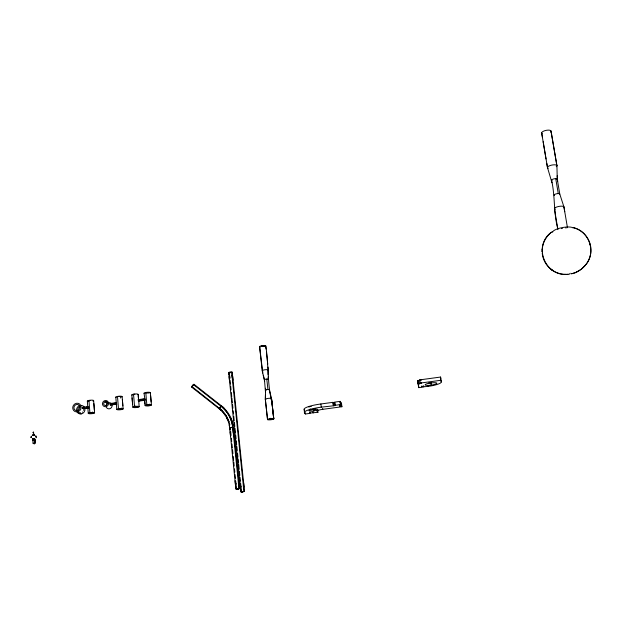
<?xml version="1.0" encoding="UTF-8"?>
<svg xmlns="http://www.w3.org/2000/svg" width="622" height="622" viewBox="0 0 622 622"><rect width="100%" height="100%" fill="white"/><g stroke="black" fill="none" stroke-linecap="round" stroke-linejoin="round"><path stroke-width="0.93" d="M268.276 374.646L268.3 369.919L268.276 374.747M237.379 488.923L236.515 488.884L235.94 483.278M110.576 404.417L110.56 405.039L116.788 404.183L110.117 404.774A3.164 2.978 -54.7 0 0 110.024 403.546L116.252 402.683A3.172 0.638 -4.8 0 0 116.47 402.877M542.159 251.055L542.143 251.7C541.918 244.283 545.494 236.982 551.271 232.387M542.182 250.106L542.197 249.469M265.454 394.597L265.337 399.223L267.522 419.539M271.915 402.014C267.063 383.704 268.86 364.663 265.757 346.026M268.152 379.342L268.214 376.955M227.784 418.692L225.459 414.532L221.829 410.232L192.144 386.721L192.509 385.71L193.667 384.8L221.261 406.469C227.73 411.546 231.889 419.329 232.721 427.493L238.965 488.573L238.187 488.83M265.516 392.365L264.451 379.645L263.339 375.253M231.625 372.259L229.254 372.547L231.641 372.306L243.933 491.473L240.877 491.792L242.704 491.753M221.292 406.617L220.25 407.231L219.869 408.413M31.1 437.258L31.388 436.123L31.131 437.709M242.23 491.792L241.507 491.753L243.249 491.333M243.35 491.668L243.91 491.45L243.186 491.411M36.185 437.732L35.757 435.773L36.231 437.188M232.737 427.555L231.983 427.407M193.597 385.329L193.512 384.785L192.144 386.721M269.054 389.831L268.035 389.395L265.578 389.971L265.33 399.347L267.561 419.64M32.865 440.221C38.58 442.063 32.227 435.727 32.531 440.29L33.456 440.679M238.218 488.534C240.465 488.822 232.908 489.265 237.62 488.9M193.636 385.243L193.667 384.8M241.67 491.792L242.596 491.466M585.955 264.575C596.389 252.182 589.158 230.98 573.266 227.644M585.559 265.065L581.259 269.256L576.275 272.179M237.402 488.612L236.5 488.845L237.511 488.908M552.204 231.672C532.152 244.912 544.934 277.303 568.174 274.302M33.767 434.49C33.456 428.76 33.044 434.428 33.09 432.414M571.571 273.758L575.125 272.661M574.876 272.77L576.602 272.047M32.779 440.399C35.322 438.86 35.609 445.266 32.989 443.509L32.912 440.36M34.964 440.477C36.014 441.278 35.011 445.438 33.619 443.167M421.941 386.223L422.081 387.211L418.839 387.646L418.007 383.844L417.564 380.633L421.008 379.941L421.063 380.337M418.007 383.844L419.212 383.898L421.397 382.748M232.923 427.726C233.545 419.974 227.901 410.994 221.642 405.987L194.048 384.318M145.805 392.801L149.086 392.77L145.929 392.762M34.296 440.197L32.569 440.283L33.075 440.322M571.494 273.789C583.833 271.293 593.178 258.324 590.472 245.799M35.112 439.054L35.073 439.062A2.402 0.777 82.7 0 1 34.871 439.474M32.787 439.482L32.43 438.759L33.946 438.557A2.402 0.777 82.7 0 0 34.381 439.381M135.184 406.687C131.926 407.542 138.753 407.659 137.54 406.601C125.691 407.838 145.253 407.029 135.184 406.687L135.114 405.917M34.622 440.563C33.137 440.703 36.037 440.516 34.334 440.734M431.567 382.825L428.822 382.849M239.4 486.482L239.579 488.589L235.878 488.9L229.689 427.897C228.943 420.519 225.187 413.49 219.341 408.895L191.763 387.203M89.747 400.537L88.635 400.895L89.926 400.506M32.531 440.29L34.039 440.088L33.946 438.557M34.879 440.648L34.124 440.749M33.876 435.159L34.568 434.957L33.876 435.159A2.527 0.824 82.7 0 1 34 435.384M231.174 427.485L230.467 427.874M236.725 488.635L237.736 488.495M237.511 488.604L235.901 488.962L235.66 486.87M237.744 488.97L239.61 488.542L238.078 488.845M34.505 443.727C36.387 443.214 31.248 443.463 34.498 443.307M270.943 419.523L272.522 419.003L268.797 419.469L270.943 419.523L270.803 418.256M242.922 491.73L244.532 491.434L244.322 489.32M88.075 406.85A3.172 0.63 -4.6 0 1 87.749 406.625L82.78 407.317A4.416 4.144 -55.9 0 1 82.874 408.537L88.308 408.118L82.874 408.537L82.78 407.317L84.911 407.348M144.514 398.764L138.224 399.643L138.325 400.871A3.172 0.638 -5 0 1 138.706 401.128L145.027 400.273L144.918 399.044A3.172 0.638 -5.1 0 1 144.514 398.764L144.918 399.044L140.424 399.666M86.567 407.122L88.215 406.889L87.749 406.625M110.467 403.81A3.157 2.978 -54.7 0 1 110.56 405.039L110.024 403.546L112.022 403.6M113.577 403.383L115.91 403.056M144.04 393.213L145.027 400.273A3.172 0.638 -5.1 0 1 144.623 400L138.325 400.871L138.706 401.128M421.452 383.144L420.239 383.09L419.796 379.879L440.57 377.049L441.239 382.001A13.894 2.612 -7.6 0 1 427.913 386.417L422.019 386.915L421.879 385.928M420.239 383.09L441.029 380.26L441.239 382.001M309.95 412.386L310.067 413.358L305.355 413.995L304.523 412.946L304.166 409.812A19.266 3.491 -6.7 0 1 320.882 403.973L332.957 402.341L333.516 405.801L335.126 405.583L335.009 404.588M335.126 405.583L334.574 402.123L340.218 401.361L341.105 405.381L339.495 405.598L339.371 404.603M333.135 402.621L334.745 402.403L334.939 403.997M339.907 402.31L340.716 402.201M339.939 402.908L341.043 402.761L341.532 403.592L341.921 406.749L322.764 409.33A6.422 1.151 -6.7 0 0 317.166 411.251L317.057 410.271M340.335 403.756L341.532 403.592M304.523 412.946A19.274 3.444 -6.7 0 1 321.263 407.153L333.516 405.801M334.955 405.311L340.607 404.549L341.105 405.381M339.495 405.598L339.822 406.143L341.431 405.933L341.921 406.749M309.748 412.122L309.865 413.101L317.935 412.3L317.655 409.968M34.474 440.71L34.42 439.179A2.527 0.824 82.7 0 0 34.474 438.914M241.647 491.901L244.508 491.372L232.208 372.181M134.64 394.278L133.178 394.659L134.826 394.255M231.166 427.368L232.037 427.291M242.875 491.815L242.168 491.878M237.402 488.534L238.094 488.464M237.394 489.001L238.078 488.931M242.712 491.45L244.539 491.411L240.908 491.745L243.91 491.45M33.969 439.233L34.746 439.132L33.813 439.241M237.861 488.565L238.965 488.573M568.213 274.302C562.366 274.8 556.301 273.237 551.582 269.707M238.102 488.542L239.579 488.495L233.328 427.415L229.689 427.781L229.86 429.856M33.207 435.206L32.476 435.12L33.3 435.206M33.977 434.801C30.61 435.058 35.221 434.848 34.132 434.809M564.465 274.341L566.401 274.388M419.796 379.879L421.008 379.941M230.319 428.022L229.689 427.897L229.269 425.121M92.779 412.744L89.537 413.288L93.308 413L91.426 412.736L89.529 413.257L92.989 413.195L92.725 411.974M121.352 408.809L118.071 409.362L121.593 409.237L120.396 408.778L118.071 409.323L121.508 409.268L121.865 409.027L121.29 408.04M149.684 404.906L146.372 405.427L149.879 405.342L150.151 405.062L148.184 405.668L146.372 405.427L150.112 405.031L149.614 404.137M265.944 390.196L265.384 388.26L265.633 390.103M573.943 227.839C582.666 230.241 589.633 238.07 590.706 247.097M138.496 399.752L138.224 399.643A3.172 0.638 -5 0 1 138.566 399.822M77.268 411.881L81.093 413.941M105.025 401.843L107.925 403.6M105.981 401.501L107.318 402.317M542.228 253.286C542.843 259.584 546.124 265.61 551.201 269.412M550.695 269.038L552.072 270.065M550.221 268.642L550.719 269.023M551.815 269.862L552.282 270.22M219.341 408.895L221.416 410.699M222.303 407.324C227.854 412.106 231.493 418.933 232.574 426.156M220.693 409.198L226.33 415.877L229.075 422.011M222.839 406.975L223.982 408.024M304.166 409.812L304.477 410.217M223.267 412.674L224.97 414.913M317.166 411.251L317.935 412.3M313.978 410.815L313.636 408.973M226.416 417.276L227.629 419.78M230.987 418.256L232.084 421.273M228.196 419.555L229.176 422.26M567.466 227.738L563.944 206.947L559.784 194.064L557.258 179.167L556.923 165.701L551.014 130.97M541.692 133.1L547.477 167.543L551.994 182.775M269.295 389.621L271.534 398.585L273.734 418.808L273.4 415.519M229.409 423.17L229.876 425.005M417.564 380.633L418.303 384.015M262.779 373.021L259.638 346.765M590.138 244.228L590.27 244.858M590.208 244.524L590.34 245.185M232.853 424.274L233.126 425.837M551.038 131.281L556.923 165.701M543.146 141.707L546.046 158.983M551.566 180.263C555.259 196.14 553.448 212.545 557.716 228.367M557.67 181.608L557.172 175.793M555.741 178.646L558.268 193.566M554.404 208.728L557.926 229.627M563.944 206.947L564.737 211.713M546.777 163.322L547.477 167.543M541.661 132.789L542.423 137.408M431.17 385.142L430.844 382.95M427.773 385.43L427.913 386.417M423.504 385.702L423.699 386.993M418.777 380.695L419.212 383.898M418.404 384.497L418.839 387.646M341.043 402.761L341.431 405.933M340.218 401.361L340.607 404.549M440.57 377.049L440.788 378.814A13.886 2.643 -7.7 0 1 440.617 379.319M339.705 405.155L339.822 406.143M332.957 402.341L333.345 405.528M322.647 408.343L322.764 409.33M320.882 403.973L321.263 407.153M265.718 345.902L266.092 349.028M313.099 411.966L313.208 412.938M312.897 411.702L313.014 412.674M305.169 412.433L305.355 413.995M267.74 364.064L266.418 352.029M240.66 489.693L240.908 491.831L228.686 372.671L228.865 374.615M273.773 418.909A3.141 0.552 -6.2 0 0 269.163 418.886A3.141 0.552 -6.2 0 0 269.015 419.873A3.141 0.552 -6.2 0 0 273.773 418.909L271.526 398.71L273.734 418.808M266.784 379.07L267.919 389.403M259.592 346.641L262.227 370.79L264.645 381.449M243.645 482.983L244.104 487.22M243.326 485.79L243.637 488.643M229.534 375.253L229.829 378.02M229.067 376.629L229.518 380.726M238.739 480.277L239.19 484.421M238.397 482.967L238.848 487.197M230.07 431.878L230.513 435.96M229.394 373.9L229.868 378.355M230.062 380.275L230.459 384.124M230.669 386.184L231.05 389.885M231.322 392.544L231.742 396.618M231.882 398.018L232.356 402.582M232.527 404.3L232.923 408.149M233.196 410.815L233.514 413.91M233.763 416.32L234.206 420.643M234.408 422.563L234.805 426.443M234.992 428.286L235.466 432.904M235.684 435.058L236.08 438.899M236.282 440.819L236.671 444.668M236.873 446.588L237.262 450.429M237.557 453.314L237.954 457.162M238.133 458.904L238.545 462.923M238.708 464.51L239.19 469.19M239.439 471.577L239.828 475.418M240.03 477.338L240.419 481.187M240.636 483.271L241.017 486.948M241.507 491.753L240.924 486.093M232.885 428.9L233.281 432.99M268.074 367.081L268.393 370.16M230.295 427.819L230.49 429.724M230.669 431.481L231.073 435.454M231.368 438.316L231.695 441.581M231.952 444.038L232.34 447.856M232.535 449.768L232.923 453.586M233.203 456.33L233.6 460.264M233.794 462.169L234.183 465.987M234.471 468.848L234.805 472.098M235.054 474.578L235.443 478.388M235.738 481.257L236.026 484.118M232.659 376.271L233.04 380.236M231.92 375.019L232.185 377.694M240.045 483.442L240.45 487.594M235.062 480.744L235.45 484.81M151.162 401.929L150.625 395.763M150.353 392.684L151.434 405.015A3.18 0.622 -5.1 0 1 146.652 405.956A3.18 0.622 -5.1 0 1 146.722 404.868A3.18 0.622 -5.1 0 1 151.434 405.015M132.074 397.979L132.595 404.137M122.876 405.824L122.371 399.682M145.773 392.482L146.846 404.844M144.701 400.918L144.973 404.005M144.623 400L145.105 405.552M138.131 394.371L138.597 399.892M138.263 395.903L138.519 398.982M138.667 400.327L139.18 406.687A3.172 0.622 -5 0 1 134.422 407.628A3.172 0.622 -5 0 1 134.445 406.547A3.172 0.622 -5 0 1 139.18 406.687M133.52 394.177L134.562 406.524M131.81 394.9L132.851 407.223M122.114 396.611L123.133 408.911A3.172 0.622 -4.9 0 1 118.405 409.844A3.172 0.622 -4.9 0 1 118.367 408.771A3.172 0.622 -4.9 0 1 123.133 408.911M120.404 397.264L120.474 398.033M117.48 396.416L118.483 408.747M115.809 397.139L116.804 409.447M94.35 409.766L93.875 403.631M93.642 400.576L94.583 412.837A3.172 0.614 -4.6 0 1 89.669 413.754A3.172 0.614 -4.6 0 1 90.019 412.666A3.172 0.614 -4.6 0 1 94.583 412.899M88.938 400.389L89.879 412.689M87.329 401.097L88.262 413.373M31.108 437.165L31.123 437.561M83.348 408.188L83.348 408.802A4.408 4.136 -55.9 0 0 83.255 407.581M219.83 408.763A1.85 0.474 -51.8 0 1 219.442 408.203A1.85 0.474 -51.8 0 1 221.012 406.22A1.85 0.474 -51.8 0 1 221.611 406.508M192.493 386.931A1.843 0.521 -51.7 0 1 191.856 386.456A1.843 0.521 -51.7 0 1 193.667 384.357A1.843 0.521 -51.7 0 1 193.706 385.531M230.093 372.842A1.804 0.389 -5.9 0 1 228.795 372.43A1.804 0.389 -5.9 0 1 231.462 372.003A1.804 0.389 -5.9 0 1 231.695 372.586M265.897 399.581A3.133 0.606 -6.2 0 1 266.364 398.725A3.133 0.606 -6.2 0 1 270.516 398.298A3.133 0.606 -6.2 0 1 270.967 399.052M264.824 379.887A1.874 0.389 -6.2 0 1 265.034 379.342A1.874 0.389 -6.2 0 1 267.53 379.07A1.874 0.389 -6.2 0 1 267.818 379.568M260.206 347.022A3.102 0.731 -6.2 0 1 260.579 346.011A3.102 0.731 -6.2 0 1 264.708 345.568A3.102 0.731 -6.2 0 1 265.197 346.493M262.787 371.062A3.118 0.669 -6.2 0 1 263.246 370.121A3.118 0.669 -6.2 0 1 267.374 369.693A3.118 0.669 -6.2 0 1 267.833 370.541M108.469 402.768A3.141 2.97 -54.7 0 1 111.999 404.798A3.141 2.97 -54.7 0 1 110.032 408.631A3.141 2.97 -54.7 0 1 106.269 407.06M106.572 404.168A3.141 2.97 -54.7 0 1 106.968 403.662M116.174 397.404A3.164 0.645 -4.8 0 1 117.053 396.509A3.164 0.645 -4.8 0 1 121.142 396.23A3.164 0.645 -4.8 0 1 121.554 397.03M116.648 404.137A3.172 0.63 -4.8 0 1 116.353 403.911M144.701 393.563A3.172 0.653 -5.1 0 1 144.957 392.676A3.172 0.653 -5.1 0 1 149.117 392.264A3.172 0.653 -5.1 0 1 149.925 393.042M132.167 395.164A3.172 0.653 -5 0 1 135.028 393.975A3.172 0.653 -5 0 1 137.711 394.729M88.168 408.079A3.172 0.622 -4.6 0 1 87.842 407.853M88.083 401.431A3.164 0.638 -4.5 0 1 88.301 400.537A3.164 0.638 -4.5 0 1 92.624 400.195A3.164 0.638 -4.5 0 1 92.927 401.05M81.218 405.365A4.393 4.121 -55.9 0 1 84.242 411.912A4.393 4.121 -55.9 0 1 77.011 411.826M76.584 410.248A4.393 4.121 -55.9 0 1 79.663 405.591M83.783 409.525A3.141 2.947 -55.9 0 1 83.651 410.403M82.609 411.997A3.141 2.947 -55.9 0 1 82.361 412.184M80.463 412.744A3.141 2.947 -55.9 0 1 79.896 412.658M77.96 410.901A3.141 2.947 -55.9 0 1 80.549 406.617M308.885 407.099A4.517 0.824 -6.6 0 1 309.515 406.827M310.705 406.493A4.517 0.824 -6.6 0 1 311.272 406.376M315.673 408.957A3.227 0.583 -6.6 0 1 311.319 409.517M310.121 409.089A3.227 0.583 -6.6 0 1 310.3 408.949M552.561 232.301A10.621 2.986 -10.6 0 1 561.518 227.745A10.621 2.986 -10.6 0 1 573.072 227.932M561.355 228.608A7.798 2.193 -10.6 0 1 562.443 228.375M565.693 227.955A7.798 2.193 -10.6 0 1 566.207 227.932M570.226 273.229A23.714 2.783 82.3 0 1 569.091 273.851M554.451 195.495A2.908 0.894 -11 0 1 556.807 193.722A2.908 0.894 -11 0 1 559.52 194.53M555.166 209.334A4.852 1.446 -10.8 0 1 558.603 206.473A4.852 1.446 -10.8 0 1 563.672 207.538M552.103 180.668A2.9 0.925 -11.2 0 1 552.375 179.416A2.9 0.925 -11.2 0 1 556.029 178.654A2.9 0.925 -11.2 0 1 556.993 179.649M542.065 133.52A4.782 1.695 -11.9 0 1 546.38 130.301A4.782 1.695 -11.9 0 1 550.61 131.973M548.246 168.212A4.813 1.578 -11.4 0 1 549.032 165.988A4.813 1.578 -11.4 0 1 555.197 164.838A4.813 1.578 -11.4 0 1 556.27 166.712M32.818 439.521A2.402 0.785 82.7 0 1 32.43 438.759M229.277 372.485L229.782 372.71L229.261 372.57M268.79 419.376L272.467 418.948L268.821 419.345M261.567 346.096L264.529 346.151L261.567 346.096M118.825 396.494L120.559 396.533L118.825 396.494M427.726 385.407A5.94 1.112 -7.7 0 0 436.877 383.354A5.94 1.112 -7.7 0 0 428.379 383.377A5.94 1.112 -7.7 0 0 427.726 385.407M106.595 406.461A3.172 2.993 -54.6 0 0 107.45 401.097A3.172 2.993 -54.6 0 0 102.498 403.281A3.172 2.993 -54.6 0 0 106.595 406.461M106.121 405.334A1.905 1.796 -54.6 0 0 106.704 402.123A1.905 1.796 -54.6 0 0 103.711 403.375A1.905 1.796 -54.6 0 0 106.121 405.334M78.395 411.562A4.44 4.16 -55.8 0 0 79.686 404.075A4.44 4.16 -55.8 0 0 72.766 407.068A4.44 4.16 -55.8 0 0 78.395 411.562M77.983 410.419A3.172 2.97 -55.8 0 0 78.901 405.077A3.172 2.97 -55.8 0 0 73.964 407.208A3.172 2.97 -55.8 0 0 77.983 410.419M311.101 411.049A4.525 0.816 -6.6 0 0 317.928 409.61A4.525 0.816 -6.6 0 0 311.28 409.61A4.525 0.816 -6.6 0 0 311.101 411.049"/></g></svg>
